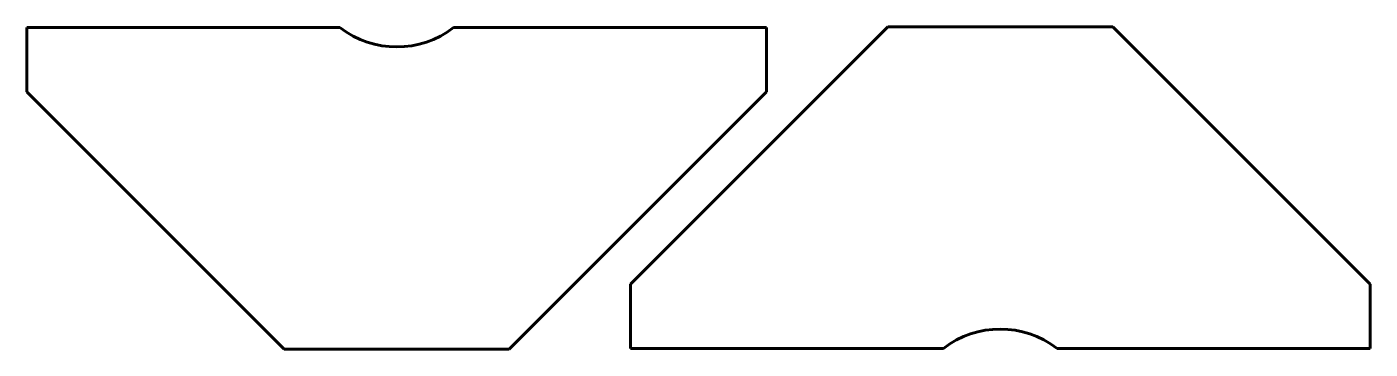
# Model space of a CAD drawing. Header units: millimetres. Extents: x -61 to 356, y -121 to -21.
import ezdxf

# ---------------------------------------------------------------- set-up
doc = ezdxf.new("R2010")
doc.units = ezdxf.units.MM
doc.linetypes.add('K5LT_BASIC', pattern=[0])

msp = doc.modelspace()

# ---------------------------------------------------------------- linework, layer by layer
at = {"color": 5, "linetype": 'K5LT_BASIC', "lineweight": 60, "true_color": 0x0000ff}
for p, q in [((-61.38, -21.17), (35.95, -21.17)), ((-61.38, -21.17), (-61.38, -41.17)), ((71.28, -21.17), (168.62, -21.17)), ((206.25, -20.93), (126.25, -100.93)), ((168.62, -21.17), (168.62, -41.17)), ((206.25, -20.93), (276.25, -20.93)), ((276.25, -20.93), (356.25, -100.93)), ((18.62, -121.17), (-61.38, -41.17)), ((88.62, -121.17), (168.62, -41.17)), ((126.25, -120.93), (126.25, -100.93)), ((356.25, -120.93), (356.25, -100.93)), ((126.25, -120.93), (223.59, -120.93)), ((258.92, -120.93), (356.25, -120.93)), ((18.62, -121.17), (88.62, -121.17))]:
    msp.add_line(p, q, dxfattribs=at)
for centre, start, end in [((53.62, 1.83), 232.4765, 307.5235), ((241.25, -143.93), 52.4765, 127.5235)]:
    msp.add_arc(centre, 29, start, end, dxfattribs=at)

doc.saveas('drawing.dxf')
